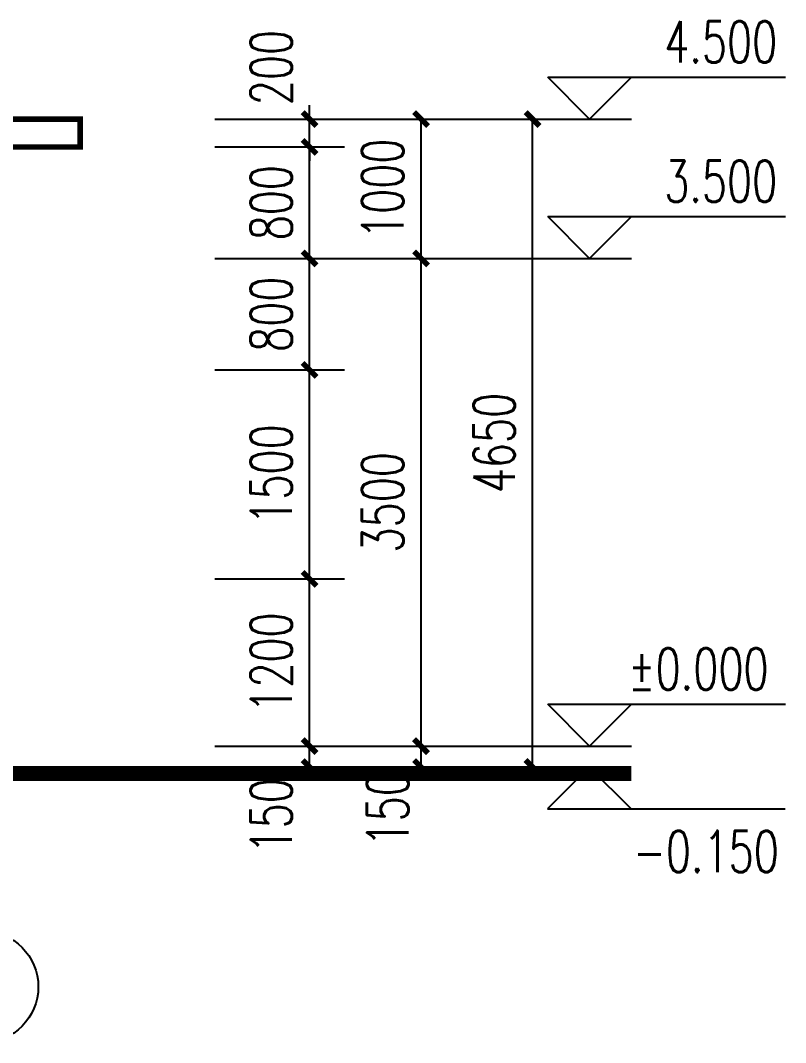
# Model space of a CAD drawing. Extents: x 5396719 to 5510122, y -514120 to -238224.
# Drawn here: x 5455743 to 5461231, y -492121 to -484786 of the extents above; entities that cross this region are included whole.
import ezdxf

# ---------------------------------------------------------------- set-up
doc = ezdxf.new("R2010")
doc.units = 0
doc.header["$LTSCALE"] = 1000
doc.header["$MEASUREMENT"] = 0
doc.layers.get('0').update_dxf_attribs({"linetype": 'CONTINUOUS'})
doc.layers.get('Defpoints').update_dxf_attribs({"linetype": 'CONTINUOUS'})
for name, color, linetype in [('1000', 7, 'CONTINUOUS'), ('AXIS', 3, 'CONTINUOUS'), ('PUB_DIM', 3, 'CONTINUOUS'), ('PUB_TEXT', 7, 'CONTINUOUS')]:
    doc.layers.add(name, color=color, linetype=linetype)
doc.styles.add('_TCH_DIM', font='SIMPLEX', dxfattribs={"bigfont": 'GBCBIG'})
doc.styles.add('_TCH_DIM_T3', font='SIMPLEX', dxfattribs={"width": 0.705882, "bigfont": 'GBCBIG'})
doc.dimstyles.new('_TCH_ARCH&&100', dxfattribs={"dimtxt": 297.5, "dimasz": 100, "dimexe": 250, "dimexo": 300, "dimgap": 126.25, "dimtad": 1, "dimdec": 0, "dimzin": 0, "dimdsep": 46, "dimtxsty": '_TCH_DIM_T3', "dimblk": 'ARCHTICK', "dimcen": 0.09, "dimclrt": 7, "dimazin": 2, "dimtfac": 1, "dimtdec": 0, "dimtix": 1, "dimtmove": 2, "dimatfit": 3, "dimfxl": 0, "dimtolj": 1, "dimtzin": 0, "dimarcsym": 0})

# ---------------------------------------------------------------- blocks, each defined once
blk = doc.blocks.new('_ArchTick')
at = {"color": 0, "linetype": 'ByBlock', "const_width": 0.4}
blk.add_lwpolyline([(-0.5, -0.5), (0.5, 0.5)], dxfattribs=at)
blk = doc.blocks.new('*D79')
at = {"layer": 'Defpoints', "color": 0}
for p in [(5456837.7, -489993.9), (5457816.8, -489993.9), (5456837.7, -490143.9)]:
    blk.add_point(p, dxfattribs=at)
at = {"layer": 'PUB_DIM', "color": 0, "lineweight": -2}
for p, q in [((5457816.8, -489993.9), (5457816.8, -489893.9)), ((5457137.7, -489993.9), (5458066.8, -489993.9)), ((5457816.8, -490143.9), (5457816.8, -489993.9)), ((5457137.7, -490143.9), (5458066.8, -490143.9)), ((5457816.8, -490143.9), (5457816.8, -490243.9))]:
    blk.add_line(p, q, dxfattribs=at)
at = {"layer": 'PUB_DIM', "color": 0, "lineweight": -2, "xscale": 100, "yscale": 100, "zscale": 100}
for p, rotation in [((5457816.8, -489993.9), 270), ((5457816.8, -490143.9), 90)]:
    blk.add_blockref('_ArchTick', p, dxfattribs=dict(at, rotation=rotation))
at = {"layer": 'PUB_DIM', "color": 7, "insert": (5457541.8, -490493.9), "char_height": 297.5, "attachment_point": 5, "rotation": 90, "style": '_TCH_DIM_T3'}
blk.add_mtext('\\A1;150', dxfattribs=at)
blk = doc.blocks.new('*D80')
at = {"layer": 'Defpoints', "color": 0}
for p in [(5456837.7, -488793.9), (5457816.8, -488793.9), (5456837.7, -489993.9)]:
    blk.add_point(p, dxfattribs=at)
at = {"layer": 'PUB_DIM', "color": 0, "lineweight": -2}
for p, q in [((5457137.7, -488793.9), (5458066.8, -488793.9)), ((5457816.8, -489993.9), (5457816.8, -488793.9)), ((5457137.7, -489993.9), (5458066.8, -489993.9))]:
    blk.add_line(p, q, dxfattribs=at)
at = {"layer": 'PUB_DIM', "color": 0, "lineweight": -2, "xscale": 100, "yscale": 100, "zscale": 100}
for p, rotation in [((5457816.8, -488793.9), 90), ((5457816.8, -489993.9), 270)]:
    blk.add_blockref('_ArchTick', p, dxfattribs=dict(at, rotation=rotation))
at = {"layer": 'PUB_DIM', "color": 7, "insert": (5457541.8, -489393.9), "char_height": 297.5, "attachment_point": 5, "rotation": 90, "style": '_TCH_DIM_T3'}
blk.add_mtext('\\A1;1200', dxfattribs=at)
blk = doc.blocks.new('*D81')
at = {"layer": 'Defpoints', "color": 0}
for p in [(5456837.7, -487294.3), (5457816.8, -487294.3), (5456837.7, -488793.9)]:
    blk.add_point(p, dxfattribs=at)
at = {"layer": 'PUB_DIM', "color": 0, "lineweight": -2}
for p, q in [((5457137.7, -487294.3), (5458066.8, -487294.3)), ((5457816.8, -488793.9), (5457816.8, -487294.3)), ((5457137.7, -488793.9), (5458066.8, -488793.9))]:
    blk.add_line(p, q, dxfattribs=at)
at = {"layer": 'PUB_DIM', "color": 0, "lineweight": -2, "xscale": 100, "yscale": 100, "zscale": 100}
for p, rotation in [((5457816.8, -487294.3), 90), ((5457816.8, -488793.9), 270)]:
    blk.add_blockref('_ArchTick', p, dxfattribs=dict(at, rotation=rotation))
at = {"layer": 'PUB_DIM', "color": 7, "insert": (5457541.8, -488044.1), "char_height": 297.5, "attachment_point": 5, "rotation": 90, "style": '_TCH_DIM_T3'}
blk.add_mtext('\\A1;1500', dxfattribs=at)
blk = doc.blocks.new('*D82')
at = {"layer": 'Defpoints', "color": 0}
for p in [(5456837.7, -486493.9), (5457816.8, -486493.9), (5456837.7, -487294.3)]:
    blk.add_point(p, dxfattribs=at)
at = {"layer": 'PUB_DIM', "color": 0, "lineweight": -2}
for p, q in [((5457137.7, -486493.9), (5458066.8, -486493.9)), ((5457816.8, -487294.3), (5457816.8, -486493.9)), ((5457137.7, -487294.3), (5458066.8, -487294.3))]:
    blk.add_line(p, q, dxfattribs=at)
at = {"layer": 'PUB_DIM', "color": 0, "lineweight": -2, "xscale": 100, "yscale": 100, "zscale": 100}
for p, rotation in [((5457816.8, -486493.9), 90), ((5457816.8, -487294.3), 270)]:
    blk.add_blockref('_ArchTick', p, dxfattribs=dict(at, rotation=rotation))
at = {"layer": 'PUB_DIM', "color": 7, "insert": (5457541.8, -486894.1), "char_height": 297.5, "attachment_point": 5, "rotation": 90, "style": '_TCH_DIM_T3'}
blk.add_mtext('\\A1;800', dxfattribs=at)
blk = doc.blocks.new('*D83')
at = {"layer": 'Defpoints', "color": 0}
for p in [(5456837.7, -485693.9), (5457816.8, -485693.9), (5456837.7, -486493.9)]:
    blk.add_point(p, dxfattribs=at)
at = {"layer": 'PUB_DIM', "color": 0, "lineweight": -2}
for p, q in [((5457137.7, -485693.9), (5458066.8, -485693.9)), ((5457816.8, -486493.9), (5457816.8, -485693.9)), ((5457137.7, -486493.9), (5458066.8, -486493.9))]:
    blk.add_line(p, q, dxfattribs=at)
at = {"layer": 'PUB_DIM', "color": 0, "lineweight": -2, "xscale": 100, "yscale": 100, "zscale": 100}
for p, rotation in [((5457816.8, -485693.9), 90), ((5457816.8, -486493.9), 270)]:
    blk.add_blockref('_ArchTick', p, dxfattribs=dict(at, rotation=rotation))
at = {"layer": 'PUB_DIM', "color": 7, "insert": (5457541.8, -486093.9), "char_height": 297.5, "attachment_point": 5, "rotation": 90, "style": '_TCH_DIM_T3'}
blk.add_mtext('\\A1;800', dxfattribs=at)
blk = doc.blocks.new('*D84')
at = {"layer": 'Defpoints', "color": 0}
for p in [(5456837.7, -485493.9), (5457816.8, -485493.9), (5456837.7, -485693.9)]:
    blk.add_point(p, dxfattribs=at)
at = {"layer": 'PUB_DIM', "color": 0, "lineweight": -2}
for p, q in [((5457816.8, -485493.9), (5457816.8, -485393.9)), ((5457137.7, -485493.9), (5458066.8, -485493.9)), ((5457816.8, -485693.9), (5457816.8, -485493.9)), ((5457137.7, -485693.9), (5458066.8, -485693.9)), ((5457816.8, -485693.9), (5457816.8, -485793.9))]:
    blk.add_line(p, q, dxfattribs=at)
at = {"layer": 'PUB_DIM', "color": 0, "lineweight": -2, "xscale": 100, "yscale": 100, "zscale": 100}
for p, rotation in [((5457816.8, -485493.9), 270), ((5457816.8, -485693.9), 90)]:
    blk.add_blockref('_ArchTick', p, dxfattribs=dict(at, rotation=rotation))
at = {"layer": 'PUB_DIM', "color": 7, "insert": (5457541.8, -485123.9), "char_height": 297.5, "attachment_point": 5, "rotation": 90, "style": '_TCH_DIM_T3'}
blk.add_mtext('\\A1;200', dxfattribs=at)
blk = doc.blocks.new('*D172')
at = {"layer": 'Defpoints', "color": 0}
for p in [(5456837.7, -485493.9), (5459416.4, -485493.9), (5456837.7, -490143.9)]:
    blk.add_point(p, dxfattribs=at)
at = {"layer": 'PUB_DIM', "color": 0, "lineweight": -2}
for p, q in [((5457137.7, -485493.9), (5459666.4, -485493.9)), ((5459416.4, -490143.9), (5459416.4, -485493.9)), ((5457137.7, -490143.9), (5459666.4, -490143.9))]:
    blk.add_line(p, q, dxfattribs=at)
at = {"layer": 'PUB_DIM', "color": 0, "lineweight": -2, "xscale": 100, "yscale": 100, "zscale": 100}
for p, rotation in [((5459416.4, -485493.9), 90), ((5459416.4, -490143.9), 270)]:
    blk.add_blockref('_ArchTick', p, dxfattribs=dict(at, rotation=rotation))
at = {"layer": 'PUB_DIM', "color": 7, "insert": (5459141.4, -487818.9), "char_height": 297.5, "attachment_point": 5, "rotation": 90, "style": '_TCH_DIM_T3'}
blk.add_mtext('\\A1;4650', dxfattribs=at)
blk = doc.blocks.new('*D173')
at = {"layer": 'Defpoints', "color": 0}
for p in [(5456837.7, -489993.9), (5458616.6, -489993.9), (5456837.7, -490143.9)]:
    blk.add_point(p, dxfattribs=at)
at = {"layer": 'PUB_DIM', "color": 0, "lineweight": -2}
for p, q in [((5458616.6, -489993.9), (5458616.6, -489893.9)), ((5457137.7, -489993.9), (5458866.6, -489993.9)), ((5458616.6, -490143.9), (5458616.6, -489993.9)), ((5457137.7, -490143.9), (5458866.6, -490143.9)), ((5458616.6, -490143.9), (5458616.6, -490243.9))]:
    blk.add_line(p, q, dxfattribs=at)
at = {"layer": 'PUB_DIM', "color": 0, "lineweight": -2, "xscale": 100, "yscale": 100, "zscale": 100}
for p, rotation in [((5458616.6, -489993.9), 270), ((5458616.6, -490143.9), 90)]:
    blk.add_blockref('_ArchTick', p, dxfattribs=dict(at, rotation=rotation))
at = {"layer": 'PUB_DIM', "color": 7, "insert": (5458376.6, -490443.9), "char_height": 297.5, "attachment_point": 5, "rotation": 90, "style": '_TCH_DIM_T3'}
blk.add_mtext('\\A1;150', dxfattribs=at)
blk = doc.blocks.new('*D174')
at = {"layer": 'Defpoints', "color": 0}
for p in [(5456837.7, -486493.9), (5458616.6, -486493.9), (5456837.7, -489993.9)]:
    blk.add_point(p, dxfattribs=at)
at = {"layer": 'PUB_DIM', "color": 0, "lineweight": -2}
for p, q in [((5457137.7, -486493.9), (5458866.6, -486493.9)), ((5458616.6, -489993.9), (5458616.6, -486493.9)), ((5457137.7, -489993.9), (5458866.6, -489993.9))]:
    blk.add_line(p, q, dxfattribs=at)
at = {"layer": 'PUB_DIM', "color": 0, "lineweight": -2, "xscale": 100, "yscale": 100, "zscale": 100}
for p, rotation in [((5458616.6, -486493.9), 90), ((5458616.6, -489993.9), 270)]:
    blk.add_blockref('_ArchTick', p, dxfattribs=dict(at, rotation=rotation))
at = {"layer": 'PUB_DIM', "color": 7, "insert": (5458341.6, -488243.9), "char_height": 297.5, "attachment_point": 5, "rotation": 90, "style": '_TCH_DIM_T3'}
blk.add_mtext('\\A1;3500', dxfattribs=at)
blk = doc.blocks.new('*D175')
at = {"layer": 'Defpoints', "color": 0}
for p in [(5456837.7, -485493.9), (5458616.6, -485493.9), (5456837.7, -486493.9)]:
    blk.add_point(p, dxfattribs=at)
at = {"layer": 'PUB_DIM', "color": 0, "lineweight": -2}
for p, q in [((5457137.7, -485493.9), (5458866.6, -485493.9)), ((5458616.6, -486493.9), (5458616.6, -485493.9)), ((5457137.7, -486493.9), (5458866.6, -486493.9))]:
    blk.add_line(p, q, dxfattribs=at)
at = {"layer": 'PUB_DIM', "color": 0, "lineweight": -2, "xscale": 100, "yscale": 100, "zscale": 100}
for p, rotation in [((5458616.6, -485493.9), 90), ((5458616.6, -486493.9), 270)]:
    blk.add_blockref('_ArchTick', p, dxfattribs=dict(at, rotation=rotation))
at = {"layer": 'PUB_DIM', "color": 7, "insert": (5458341.6, -485993.9), "char_height": 297.5, "attachment_point": 5, "rotation": 90, "style": '_TCH_DIM_T3'}
blk.add_mtext('\\A1;1000', dxfattribs=at)

msp = doc.modelspace()

# ---------------------------------------------------------------- linework, layer by layer
msp.add_line((5456343.8, -490143.9), (5428515.9, -490143.9))
at = {"color": 0, "const_width": 40}
msp.add_lwpolyline([(5455570.9, -490143.9), (5455570.9, -485693.9), (5456170.9, -485693.9), (5456170.9, -485493.9), (5448770.9, -485493.9), (5448770.9, -485693.9), (5449370.9, -485693.9), (5449370.9, -490143.9)], dxfattribs=at)
at = {"color": 0}
msp.add_lwpolyline([(5460123.7, -490143.9), (5428515.9, -490143.9)], dxfattribs=at)
at = {"layer": '1000', "const_width": 100}
msp.add_lwpolyline([(5460125.9, -490193.9), (5428515.9, -490193.9)], dxfattribs=at)
at = {"layer": 'AXIS'}
msp.add_circle((5455470.9, -491721.2), 400, dxfattribs=at)
at = {"layer": 'PUB_DIM'}
for p, q in [((5459825.9, -485493.9), (5459525.9, -485193.9)), ((5459525.9, -485193.9), (5461231.4, -485193.9)), ((5459825.9, -485493.9), (5460125.9, -485193.9)), ((5458462.9, -485493.9), (5460125.9, -485493.9)), ((5459825.9, -486493.9), (5459525.9, -486193.9)), ((5459525.9, -486193.9), (5461231.4, -486193.9)), ((5459825.9, -486493.9), (5460125.9, -486193.9)), ((5458297.8, -486493.9), (5460125.9, -486493.9)), ((5459825.9, -489993.9), (5459525.9, -489693.9)), ((5459525.9, -489693.9), (5461231.4, -489693.9)), ((5459825.9, -489993.9), (5460125.9, -489693.9)), ((5458360.4, -489993.9), (5460125.9, -489993.9)), ((5459123.7, -490143.9), (5460123.7, -490143.9)), ((5459823.7, -490143.9), (5459523.7, -490443.9)), ((5459823.7, -490143.9), (5460123.7, -490443.9)), ((5459523.7, -490443.9), (5461229.2, -490443.9))]:
    msp.add_line(p, q, dxfattribs=at)

# ---------------------------------------------------------------- texts
at = {"layer": 'PUB_TEXT', "style": '_TCH_DIM', "width": 0.705882}
for s, p in [('4.500', (5460361.4, -485088.9)), ('3.500', (5460361.4, -486088.9)), ('%%P0.000', (5460101.4, -489588.9)), ('-0.150', (5460139.2, -490898.9))]:
    msp.add_text(s, height=297.5, dxfattribs=at).set_placement(p)

# ---------------------------------------------------------------- dimensions: what is measured, and where the dimension line sits
at = {"layer": 'PUB_DIM'}
for base, p1, p2, picture, middle in [((5457816.8, -485493.9), (5456837.7, -485693.9), (5456837.7, -485493.9), '*D84', (5457541.8, -485123.9)), ((5457816.8, -489993.9), (5456837.7, -490143.9), (5456837.7, -489993.9), '*D79', (5457541.8, -490493.9)), ((5458616.6, -489993.9), (5456837.7, -490143.9), (5456837.7, -489993.9), '*D173', (5458376.6, -490443.9))]:
    dim = msp.add_linear_dim(base=base, p1=p1, p2=p2, angle=90, dimstyle='_TCH_ARCH&&100', dxfattribs=at)
    dim.commit()
    dim.dimension.update_dxf_attribs({"geometry": picture, "text_midpoint": middle, "dimtype": 129})
for p1, p2, distance, picture, middle in [((5456837.7, -490143.9), (5456837.7, -485493.9), -2578.8, '*D172', (5459141.4, -487818.9)), ((5456837.7, -486493.9), (5456837.7, -485493.9), -1779, '*D175', (5458341.6, -485993.9)), ((5456837.7, -486493.9), (5456837.7, -485693.9), -979.2, '*D83', (5457541.8, -486093.9)), ((5456837.7, -487294.3), (5456837.7, -486493.9), -979.2, '*D82', (5457541.8, -486894.1)), ((5456837.7, -489993.9), (5456837.7, -486493.9), -1779, '*D174', (5458341.6, -488243.9)), ((5456837.7, -488793.9), (5456837.7, -487294.3), -979.2, '*D81', (5457541.8, -488044.1)), ((5456837.7, -489993.9), (5456837.7, -488793.9), -979.2, '*D80', (5457541.8, -489393.9))]:
    dim = msp.add_aligned_dim(p1=p1, p2=p2, distance=distance, dimstyle='_TCH_ARCH&&100', dxfattribs=at)
    dim.commit()
    dim.dimension.update_dxf_attribs({"geometry": picture, "text_midpoint": middle})

doc.saveas('drawing.dxf')
